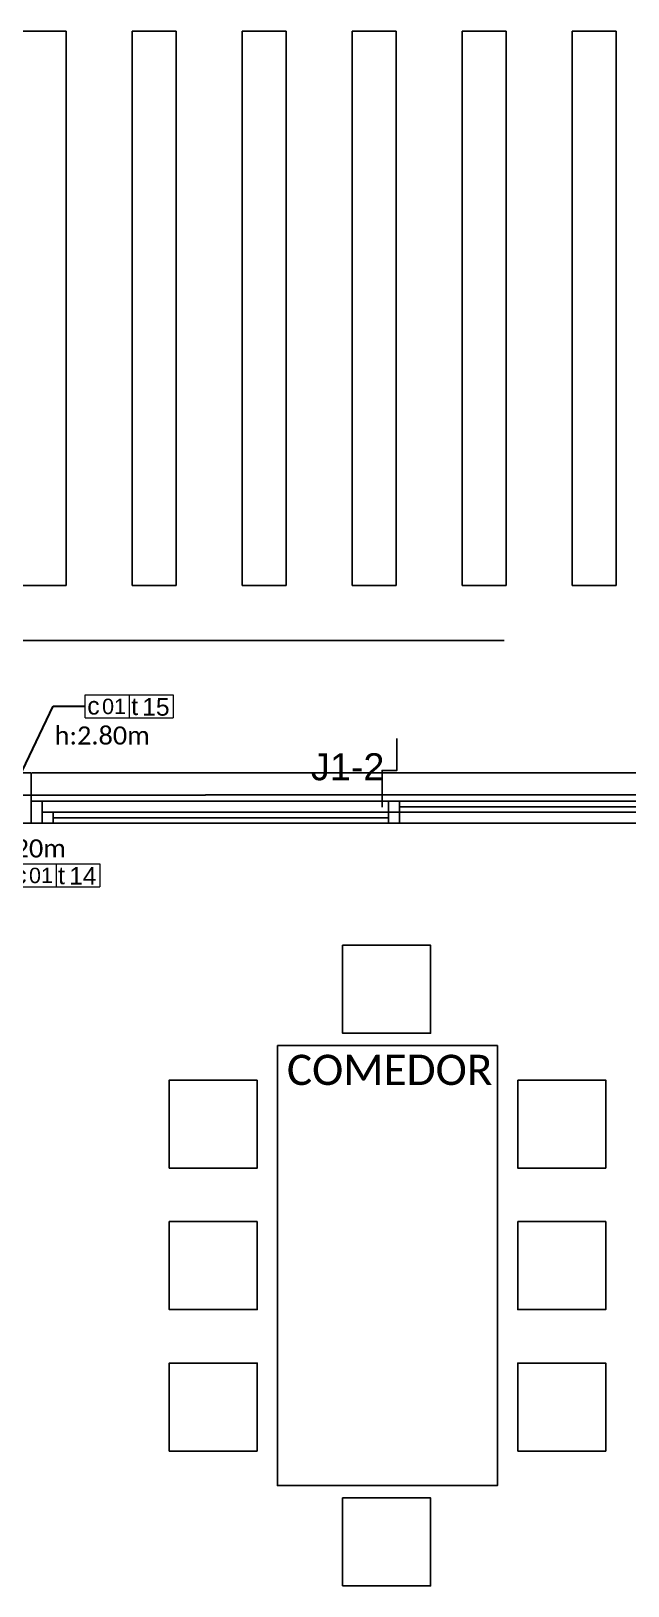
# Model space of a CAD drawing. Header units: millimetres. Extents: x 430 to 1353, y -204 to 152.
# Drawn here: x 650.53 to 653.24, y 4.95 to 12.01 of the extents above; entities that cross this region are included whole.
import ezdxf
from ezdxf import colors
from ezdxf.entities.mleader import LeaderData, LeaderLine
from ezdxf.math import Vec2, Vec3

# ---------------------------------------------------------------- set-up
doc = ezdxf.new("R2010")
doc.units = ezdxf.units.MM
doc.linetypes.add('DASHED', pattern=[0.3, 0.17, -0.13])
doc.layers.get('0').update_dxf_attribs({"color": 250})
for name, color, linetype in [('AN - Designacion Corte 1-50', 252, 'Continuous'), ('AR - Carpinteria', 252, 'Continuous'), ('AR - Equipamiento Fijo', 252, 'Continuous'), ('AR - Proyeccion', 252, 'DASHED'), ('AR - Vista 05', 252, 'Continuous'), ('ND- ESPACIOS', 253, 'Continuous')]:
    doc.layers.add(name, color=color, linetype=linetype)
for name, color, linetype, lineweight in [('ND-Cotas', 252, 'Continuous', 9), ('ND-texto', 251, 'Continuous', 15), ('ND-TUG-C1', 112, 'Continuous', 30), ('ND-TUG-C4', 173, 'Continuous', 30)]:
    doc.layers.add(name, color=color, linetype=linetype, lineweight=lineweight)
doc.styles.add('Arial', font='arial.ttf')
doc.styles.add('IMPLANTACION', font='arial.ttf', dxfattribs={"height": 0.3})
doc.styles.get("Standard").update_dxf_attribs({"font": 'arial.ttf'})

# ---------------------------------------------------------------- blocks, each defined once
blk = doc.blocks.new('_Dot')
at = {"color": 0, "linetype": 'ByBlock', "lineweight": -2}
blk.add_line((-0.5, 0), (-1, 0), dxfattribs=at)
at = {"color": 0, "linetype": 'ByBlock', "const_width": 0.5}
blk.add_lwpolyline([(-0.25, 0, 1), (0.25, 0, 1)], format="xyb", close=True, dxfattribs=at)
blk = doc.blocks.new('Nomenclatura toma 10 A')
at = {"lineweight": 9}
blk.add_lwpolyline([(0, 0.0522), (0.3993, 0.0522), (0.3993, -0.0522), (0, -0.0522)], close=True, dxfattribs=at)
blk.add_wipeout([(0, 0.0522), (0.3993, 0.0522), (0.3993, -0.0522), (0, -0.0522)], dxfattribs=at)
for p, q in [((0, -0.0522), (0, 0.0522)), ((0, 0.0522), (0.3993, 0.0522)), ((0.1996, 0.0522), (0.1996, -0.0522)), ((0.1996, 0.0522), (0.1996, -0.0522)), ((0.3993, 0.0522), (0.3993, -0.0522)), ((0, -0.0522), (0.3993, -0.0522)), ((0, -0.0522), (0.3993, -0.0522))]:
    blk.add_line(p, q, dxfattribs=at)
at = {"lineweight": 9, "style": 'IMPLANTACION'}
for s, p in [('c', (0.0097, -0.0373)), ('t', (0.2092, -0.0399))]:
    blk.add_text(s, height=0.08, dxfattribs=at).set_placement(p)
for p, height in [((0.0769, -0.0353), 0.07), ((0.2594, -0.0426), 0.08)]:
    blk.add_attdef('00', p, '', height=height, dxfattribs=at)
blk = doc.blocks.new('*U494')
at = {"color": 8}
for p, q in [((1.675, 0.075), (3.2, 0.075)), ((1.625, 0.025), (0.1, 0.025))]:
    blk.add_line(p, q, dxfattribs=at)
at = {"layer": 'AR - Carpinteria'}
for p, q in [((0.05, 0.1), (3.25, 0.1)), ((0.05, 0), (3.25, 0)), ((0.1, 0.05), (1.625, 0.05)), ((3.2, 0.05), (1.675, 0.05))]:
    blk.add_line(p, q, dxfattribs=at)
for points in [[(0, 0), (0.05, 0), (0.05, 0.1), (0, 0.1)], [(1.675, 0.1), (1.625, 0.1), (1.625, 0.05), (1.675, 0.05)], [(3.25, 0.1), (3.2, 0.1), (3.2, 0.05), (3.25, 0.05)], [(3.25, 0), (3.3, 0), (3.3, 0.1), (3.25, 0.1)], [(0.05, 0), (0.1, 0), (0.1, 0.05), (0.05, 0.05)], [(1.625, 0), (1.675, 0), (1.675, 0.05), (1.625, 0.05)]]:
    blk.add_lwpolyline(points, close=True, dxfattribs=at)
blk = doc.blocks.new('PLANTA BAJA')
at = {"layer": 'AR - Carpinteria'}
blk.add_line((17.895, 16.43), (7.485, 16.43), dxfattribs=at)
at = {"layer": 'AR - Proyeccion', "ltscale": 20}
for points in [[(7.44, 19.8), (7.44, 17.28), (7.64, 17.28), (7.64, 19.8), (7.44, 19.8)], [(7.94, 19.8), (7.94, 17.28), (8.14, 17.28), (8.14, 19.8), (7.94, 19.8)], [(8.44, 19.8), (8.44, 17.28), (8.64, 17.28), (8.64, 19.8), (8.44, 19.8)], [(8.94, 19.8), (8.94, 17.28), (9.14, 17.28), (9.14, 19.8), (8.94, 19.8)], [(9.44, 19.8), (9.44, 17.28), (9.64, 17.28), (9.64, 19.8), (9.44, 19.8)], [(9.94, 19.8), (9.94, 17.28), (10.14, 17.28), (10.14, 19.8), (9.94, 19.8)]]:
    blk.add_lwpolyline(points, dxfattribs=at)
blk.add_lwpolyline([(0.23, 17.03), (23.4, 17.03), (23.4, 16.43), (0.23, 16.43)], close=True, dxfattribs=at)
at = {"layer": 'AR - Vista 05'}
blk.add_lwpolyline([(7.48, 16.2), (7.48, 16.43), (5.475, 16.43), (5.475, 16.2)], close=True, dxfattribs=at)
at = {"layer": 'AR - Carpinteria'}
blk.add_blockref('*U494', (7.48, 16.2), dxfattribs=at)

msp = doc.modelspace()

# ---------------------------------------------------------------- linework, layer by layer
at = {"layer": 'AN - Designacion Corte 1-50'}
msp.add_lwpolyline([(652.1246, 8.4859), (652.1246, 8.652), (652.1925, 8.652), (652.1925, 8.7968)], dxfattribs=at)
at = {"layer": 'AR - Equipamiento Fijo'}
for points in [[(651.9452, 7.8577), (652.3452, 7.8577), (652.3452, 7.4577), (651.9452, 7.4577)], [(651.6492, 7.402), (652.6492, 7.402), (652.6492, 5.402), (651.6492, 5.402)], [(651.5572, 7.245), (651.1572, 7.245), (651.1572, 6.845), (651.5572, 6.845)], [(652.7413, 7.245), (653.1413, 7.245), (653.1413, 6.845), (652.7413, 6.845)], [(651.5572, 6.602), (651.1572, 6.602), (651.1572, 6.202), (651.5572, 6.202)], [(652.7413, 6.602), (653.1413, 6.602), (653.1413, 6.202), (652.7413, 6.202)], [(651.5572, 5.5591), (651.1572, 5.5591), (651.1572, 5.9591), (651.5572, 5.9591)], [(652.7413, 5.5591), (653.1413, 5.5591), (653.1413, 5.9591), (652.7413, 5.9591)], [(651.9452, 4.9463), (652.3452, 4.9463), (652.3452, 5.3463), (651.9452, 5.3463)]]:
    msp.add_lwpolyline(points, close=True, dxfattribs=at)

# ---------------------------------------------------------------- block references
at = {"layer": 'AR - Vista 05'}
msp.add_blockref('PLANTA BAJA', (643.0495, -7.788), dxfattribs=at)

# ---------------------------------------------------------------- texts
at = {"layer": 'ND- ESPACIOS', "insert": (651.6923, 7.3601), "char_height": 0.15, "attachment_point": 1, "rotation": 0.00461}
msp.add_mtext_dynamic_manual_height_columns('{\\fCalibri|b0|i0|c0|p34;\\H0.91667x;COMEDOR}', width=1.191821, gutter_width=10.1758, heights=[0.3575], dxfattribs=at)
at = {"layer": 'ND-texto', "style": 'Arial'}
msp.add_text('J1-2', height=0.12266, dxfattribs=at).set_placement((651.8021, 8.6076))

# ---------------------------------------------------------------- leaders
at = {"layer": 'ND-TUG-C1', "lineweight": 9}
ml = msp.add_multileader_mtext('Standard', dxfattribs=at)
ml.set_content('')
ml.set_leader_properties(color=256, linetype='ByLayer', lineweight=-1)
ml.set_arrow_properties(name='DOT')
ml.build(insert=Vec2(0, 0))
ml.multileader.update_dxf_attribs({"dogleg_length": 0.1458, "arrow_head_size": 0.05})
ctx = ml.context
ctx.base_point, ctx.char_height, ctx.arrow_head_size, ctx.landing_gap_size, ctx.plane_origin = Vec3(650.7754, 8.9436), 0.25, 0.05, 0.09, Vec3(651.7374, 8.9423)
ctx.attachment_type = 1
notes = []
notes.append((ctx, [(1, (1, 1, 0), (650.6296, 8.9436), (1, 0), 0.1458, [(0, [(650.3769, 8.4136)], 0, [])])]))
ctx.mtext, ml.multileader.dxf.content_type = None, 0
for ctx, leaders in notes:
    for number, flags, end, landing, length, lines in leaders:
        leader = LeaderData()
        leader.index, (leader.has_last_leader_line, leader.has_dogleg_vector, leader.attachment_direction) = number, flags
        leader.last_leader_point, leader.dogleg_vector, leader.dogleg_length = Vec3(end), Vec3(landing), length
        for number, points, colour, breaks in lines:
            line = LeaderLine()
            line.index, line.vertices, line.color, line.breaks = number, Vec3.list(points), colors.encode_raw_color(colour), breaks
            leader.lines.append(line)
        ctx.leaders.append(leader)

# ---------------------------------------------------------------- next in the draw order: block references
ref = msp.add_blockref('Nomenclatura toma 10 A', (650.7754, 8.9436), dxfattribs=at)
ref.add_attrib('00', '01', (650.8523, 8.9082), dxfattribs={"layer": '0', "lineweight": 9, "height": 0.07, "style": 'IMPLANTACION'})
ref.add_attrib('00', '15', (651.0347, 8.901), dxfattribs={"layer": '0', "lineweight": 9, "height": 0.08, "style": 'IMPLANTACION'})
ref = msp.add_blockref('Nomenclatura toma 10 A', (650.4432, 8.1753), dxfattribs=at)
ref.add_attrib('00', '01', (650.5201, 8.14), dxfattribs={"layer": '0', "lineweight": 9, "height": 0.07, "style": 'IMPLANTACION'})
ref.add_attrib('00', '14', (650.7026, 8.1328), dxfattribs={"layer": '0', "lineweight": 9, "height": 0.08, "style": 'IMPLANTACION'})

# ---------------------------------------------------------------- next in the draw order: linework, layer by layer
at = {"layer": 'ND-TUG-C4'}
msp.add_lwpolyline([(643.3081, 6.9288), (643.2056, 6.9234), (643.2056, 8.5369), (654.0267, 8.5423), (654.0267, 8.428)], dxfattribs=at)

# ---------------------------------------------------------------- next in the draw order: texts
at = {"layer": 'ND-Cotas', "char_height": 0.09, "attachment_point": 1, "rotation": 0.00461}
for s, insert in [('{\\fCalibri|b0|i0|c0|p34;\\H0.91667x;h:2.80m}', (650.6364, 8.8523)), ('{\\fCalibri|b0|i0|c0|p34;\\H0.91667x;h:1.20m}', (650.2551, 8.339))]:
    msp.add_mtext_dynamic_manual_height_columns(s, width=0.67411, gutter_width=10.291, heights=[0.1264], dxfattribs=dict(at, insert=insert))

doc.saveas('drawing.dxf')
